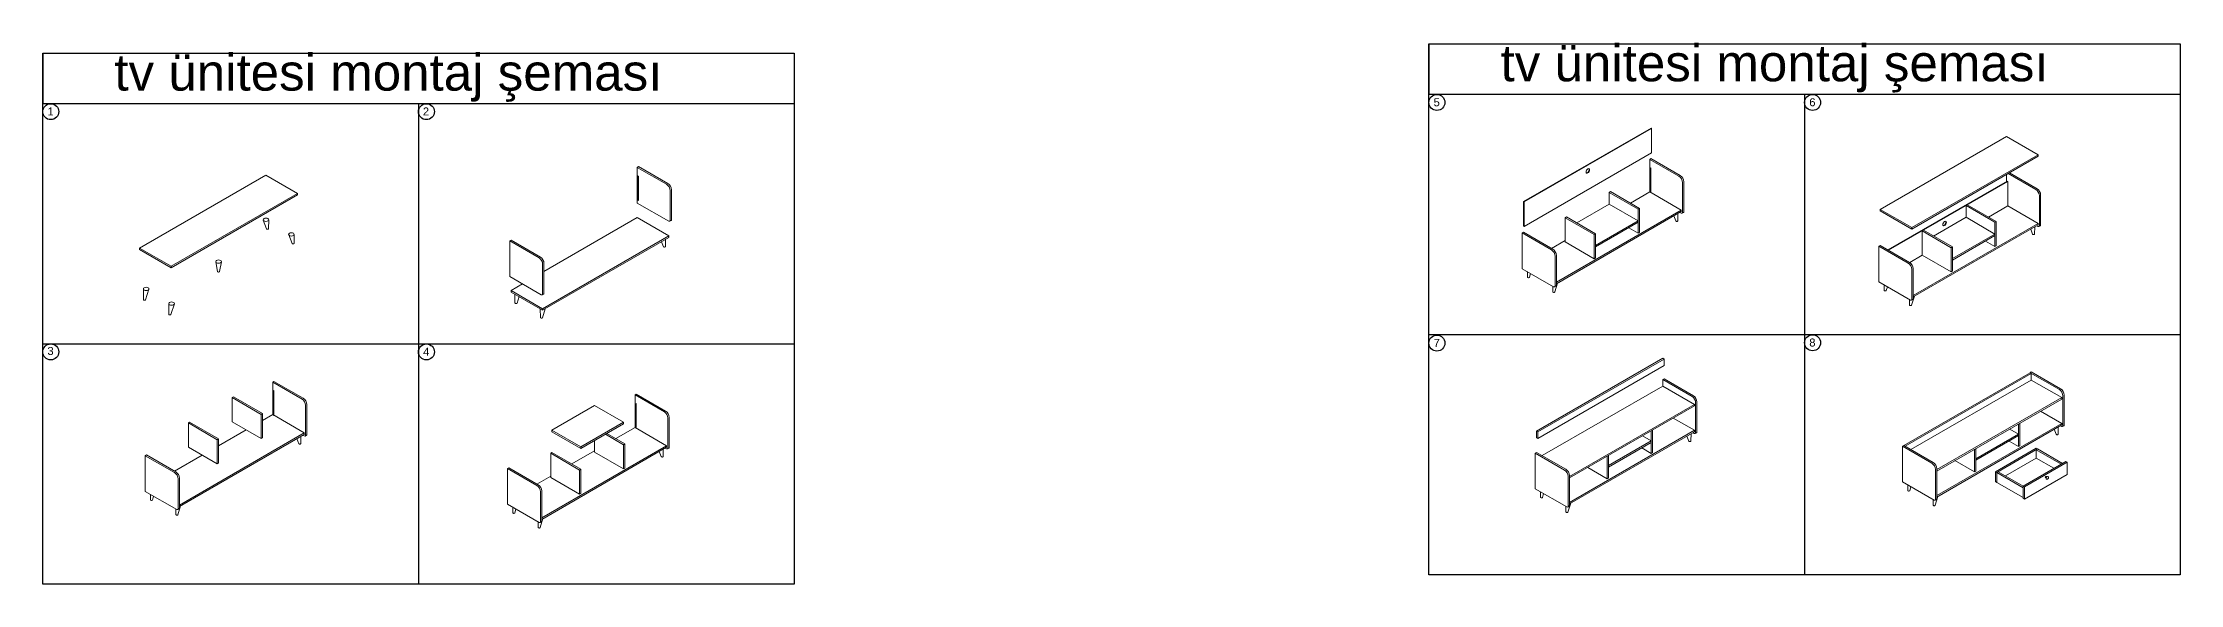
# Model space of a CAD drawing. Header units: millimetres. Extents: x -4511 to 52623, y -18923 to -12459.
# Drawn here: x 31250 to 39699, y -14600 to -12459 of the extents above; entities that cross this region are included whole.
import ezdxf

# ---------------------------------------------------------------- set-up
doc = ezdxf.new("R2010")
doc.units = ezdxf.units.MM
doc.styles.get("Standard").update_dxf_attribs({"font": 'arial.ttf'})

msp = doc.modelspace()

# ---------------------------------------------------------------- linework, layer by layer
for p, q in [((31250, -12500), (34220, -12500)), ((31250, -14600), (31250, -12500)), ((34220, -12500), (34220, -14600)), ((36729.4, -12463), (39699.4, -12463)), ((36729.4, -14563), (36729.4, -12463)), ((39699.4, -12463), (39699.4, -14563)), ((34220, -14600), (31250, -14600)), ((39699.4, -14563), (36729.4, -14563))]:
    msp.add_line(p, q)
at = {"color": 18, "true_color": 0x000000}
for p, q in [((31250, -12500), (31250, -12700)), ((36729.4, -12463), (36729.4, -12663))]:
    msp.add_line(p, q, dxfattribs=at)
at = {"color": 7, "true_color": 0xffffff}
for p, q in [((36729.4, -12663), (39699.4, -12663)), ((38214.4, -12663), (38214.4, -14563)), ((31250, -12700), (34220, -12700)), ((32735, -12700), (32735, -14600)), ((31250, -13650), (34220, -13650)), ((36729.4, -13613), (39699.4, -13613))]:
    msp.add_line(p, q, dxfattribs=at)
at = {"color": 0, "linetype": 'Continuous', "lineweight": 0, "extrusion": (0, 0.816497, 0.57735)}
for p, q in [((37607.4, -12796.5), (37103.4, -13087.5)), ((37105.7, -13088.8), (37609.7, -12797.8)), ((37607.4, -12796.5), (37609.7, -12797.8)), ((37609.7, -12797.8), (37609.7, -12894.4)), ((38513.4, -13117.9), (39012.4, -12829.9)), ((39012.4, -12829.9), (39137.4, -12902.1)), ((37105.7, -13185.4), (37609.7, -12894.4)), ((37602.1, -12920.3), (37607.2, -12917.3)), ((37718, -12987.2), (37602.1, -12920.3)), ((37602.1, -12920.3), (37602.1, -13049)), ((37607.2, -12917.3), (37723.1, -12984.3)), ((39137.4, -12902.1), (38638.4, -13190.1)), ((38638.4, -13196), (39137.4, -12907.9)), ((39137.4, -12902.1), (39137.4, -12907.9)), ((31632.9, -13270.8), (32131.9, -12982.8)), ((32131.9, -12982.8), (32256.9, -13054.9)), ((33600, -12951.8), (33605.1, -12948.8)), ((33716, -13018.7), (33600, -12951.8)), ((33600, -12951.8), (33600, -13092.9)), ((33602.9, -12985.4), (33605.1, -12986.7)), ((33602.9, -13082.1), (33602.9, -12985.4)), ((33605.1, -12948.8), (33721.1, -13015.8)), ((33605.1, -12986.7), (33605.1, -13083.4)), ((37604.9, -12953.9), (37607.2, -12955.2)), ((37604.9, -13050.6), (37604.9, -12953.9)), ((37607.2, -12955.2), (37607.2, -13051.9)), ((37732.2, -13011.7), (37732.2, -13130)), ((37737.3, -13008.8), (37737.3, -13127)), ((39015.2, -13006.1), (38544, -13278.2)), ((38546.2, -13279.5), (39017.5, -13007.4)), ((39012.4, -12980.1), (39012.4, -13007.8)), ((39015.2, -13006.1), (39017.5, -13007.4)), ((39017.5, -13007.4), (39017.5, -13104.1)), ((39128.3, -13039.4), (39019, -12976.3)), ((39024.1, -12973.4), (39133.4, -13036.5)), ((32256.9, -13054.9), (31757.9, -13343)), ((31757.9, -13348.9), (32256.9, -13060.8)), ((32256.9, -13054.9), (32256.9, -13060.8)), ((33600, -13092.9), (33724.5, -13164.7)), ((33605.1, -13080.8), (33602.9, -13082.1)), ((33605.1, -13083.4), (33602.9, -13082.1)), ((33730.1, -13043.2), (33730.1, -13161.5)), ((33735.2, -13040.3), (33735.2, -13158.5)), ((37105.7, -13088.8), (37103.4, -13087.5)), ((37103.4, -13087.5), (37103.4, -13184.1)), ((37105.7, -13185.4), (37105.7, -13088.8)), ((37447.3, -13047.8), (37442.3, -13050.8)), ((37442.3, -13050.8), (37556.8, -13116.9)), ((37442.3, -13050.8), (37442.3, -13097.1)), ((37561.9, -13114), (37447.3, -13047.8)), ((37525.7, -13093.1), (37602.1, -13049)), ((37602.1, -13049), (37727.1, -13121.1)), ((37607.2, -13049.3), (37604.9, -13050.6)), ((37607.2, -13051.9), (37604.9, -13050.6)), ((39142.5, -13063.9), (39142.5, -13182.2)), ((39147.6, -13061), (39147.6, -13179.2)), ((32134.9, -13195), (32121.7, -13160.3)), ((32143.4, -13159), (32142.8, -13194.5)), ((33231.2, -13363.7), (33600, -13150.7)), ((33600, -13150.7), (33725, -13222.9)), ((33728.5, -13165.1), (33733.6, -13162.2)), ((37727.1, -13121.1), (37233.2, -13406.3)), ((37233.2, -13412.1), (37727.1, -13127)), ((37268.6, -13151), (37273.7, -13148.1)), ((37383.1, -13217.2), (37268.6, -13151)), ((37268.6, -13151), (37268.6, -13246.7)), ((37273.7, -13148.1), (37388.2, -13214.2)), ((37313.8, -13171.3), (37442.3, -13097.1)), ((37556.8, -13163.3), (37388.2, -13260.6)), ((37388.2, -13266.5), (37556.8, -13169.1)), ((37442.3, -13097.1), (37556.8, -13163.3)), ((37556.8, -13116.9), (37561.9, -13114)), ((37556.8, -13116.9), (37556.8, -13212.6)), ((37556.8, -13163.3), (37556.8, -13169.1)), ((37561.9, -13114), (37561.9, -13209.6)), ((37705.5, -13163.8), (37697.9, -13143.9)), ((37713.9, -13134.6), (37713.4, -13163.4)), ((37721.4, -13130.3), (37726.5, -13133.2)), ((37727.1, -13121.1), (37727.1, -13127)), ((37730.5, -13133.6), (37735.6, -13130.7)), ((38638.4, -13190.1), (38513.4, -13117.9)), ((38513.4, -13117.9), (38513.4, -13123.8)), ((38513.4, -13123.8), (38638.4, -13196)), ((39137.4, -13173.4), (38643.5, -13458.5)), ((38643.5, -13464.4), (39137.4, -13179.2)), ((38724.1, -13223.5), (38852.6, -13149.3)), ((38857.6, -13100), (38852.6, -13103)), ((38852.6, -13103), (38967.1, -13169.1)), ((38852.6, -13103), (38852.6, -13149.3)), ((38852.6, -13149.3), (38967.1, -13215.5)), ((38972.2, -13166.2), (38857.6, -13100)), ((38941.1, -13148.2), (39017.5, -13104.1)), ((38967.1, -13169.1), (38972.2, -13166.2)), ((38967.1, -13169.1), (38967.1, -13264.8)), ((38972.2, -13166.2), (38972.2, -13261.9)), ((39017.5, -13104.1), (39137.4, -13173.4)), ((39137.4, -13173.4), (39137.4, -13179.2)), ((32235.3, -13252.9), (32222.1, -13218.3)), ((32243.8, -13217), (32243.2, -13252.5)), ((33101.1, -13239.8), (33096, -13242.8)), ((33096, -13242.8), (33212, -13309.7)), ((33096, -13242.8), (33096, -13383.9)), ((33217.1, -13306.8), (33101.1, -13239.8)), ((33725, -13222.9), (33226.1, -13511)), ((33226.1, -13516.9), (33725, -13228.8)), ((33703.5, -13265.6), (33695.8, -13245.7)), ((33711.9, -13236.4), (33711.4, -13265.2)), ((33725, -13222.9), (33725, -13228.8)), ((37103.1, -13208.3), (37098, -13211.3)), ((37098, -13211.3), (37214, -13278.2)), ((37098, -13211.3), (37098, -13352.4)), ((37219.1, -13275.3), (37103.1, -13208.3)), ((37103.4, -13184.1), (37105.7, -13185.4)), ((37214.6, -13272.7), (37268.6, -13241.5)), ((37268.6, -13246.7), (37383.1, -13312.9)), ((37388.2, -13214.2), (37383.1, -13217.2)), ((37383.1, -13217.2), (37383.1, -13312.9)), ((37388.2, -13214.2), (37388.2, -13309.9)), ((37388.2, -13260.6), (37388.2, -13266.5)), ((37556.8, -13212.6), (37519.2, -13190.9)), ((37561.9, -13209.6), (37556.8, -13212.6)), ((38513.4, -13260.6), (38508.3, -13263.5)), ((38508.3, -13263.5), (38624.3, -13330.4)), ((38508.3, -13263.5), (38508.3, -13404.6)), ((38629.4, -13327.5), (38513.4, -13260.6)), ((38638.4, -13190.1), (38638.4, -13196)), ((38678.9, -13203.2), (38684, -13200.3)), ((38793.4, -13269.4), (38678.9, -13203.2)), ((38678.9, -13203.2), (38678.9, -13298.9)), ((38684, -13200.3), (38798.5, -13266.4)), ((38967.1, -13215.5), (38798.5, -13312.8)), ((38798.5, -13318.7), (38967.1, -13221.4)), ((38967.1, -13264.8), (38929.5, -13243.1)), ((38967.1, -13215.5), (38967.1, -13221.4)), ((38972.2, -13261.9), (38967.1, -13264.8)), ((39115.8, -13216.1), (39108.2, -13196.1)), ((39124.2, -13186.8), (39123.7, -13215.6)), ((39131.7, -13182.5), (39136.8, -13185.4)), ((39140.8, -13185.8), (39145.9, -13182.9)), ((31757.9, -13343), (31632.9, -13270.8)), ((31632.9, -13270.8), (31632.9, -13276.7)), ((31632.9, -13276.7), (31757.9, -13348.9)), ((31757.9, -13343), (31757.9, -13348.9)), ((31941.2, -13363.6), (31934.2, -13324.9)), ((31949.2, -13363.6), (31956.1, -13324.9)), ((33226.1, -13334.2), (33226.1, -13452.5)), ((33231.2, -13331.3), (33231.2, -13449.5)), ((37228.1, -13302.7), (37228.1, -13421)), ((37233.2, -13299.8), (37233.2, -13418)), ((37383.1, -13312.9), (37388.2, -13309.9)), ((38629.9, -13327.8), (38679.5, -13299.3)), ((38678.9, -13298.9), (38793.4, -13365.1)), ((38798.5, -13266.4), (38793.4, -13269.4)), ((38793.4, -13269.4), (38793.4, -13365.1)), ((38798.5, -13266.4), (38798.5, -13362.1)), ((38798.5, -13312.8), (38798.5, -13318.7)), ((31648.6, -13475.2), (31647.9, -13432.4)), ((31669.8, -13433.5), (31656.5, -13475.6)), ((33220.5, -13455.7), (33096, -13383.9)), ((33101.1, -13438.8), (33146.1, -13412.8)), ((37222.5, -13424.2), (37098, -13352.4)), ((37118.8, -13386.1), (37118.5, -13364.2)), ((37131.4, -13371.6), (37126.7, -13386.5)), ((37219.2, -13444.1), (37218.9, -13422.1)), ((37226.5, -13424.6), (37231.6, -13421.7)), ((37238.2, -13409.3), (37227.1, -13444.5)), ((38632.8, -13476.4), (38508.3, -13404.6)), ((38529.1, -13438.3), (38528.8, -13416.4)), ((38541.7, -13423.8), (38537, -13438.7)), ((38638.4, -13354.9), (38638.4, -13473.2)), ((38643.5, -13352), (38643.5, -13470.2)), ((38793.4, -13365.1), (38798.5, -13362.1)), ((31749, -13533.2), (31748.4, -13490.3)), ((31770.2, -13491.4), (31756.9, -13533.6)), ((33226.1, -13511), (33101.1, -13438.8)), ((33101.1, -13438.8), (33101.1, -13444.7)), ((33101.1, -13444.7), (33226.1, -13516.9)), ((33116.7, -13487.9), (33116.2, -13453.4)), ((33132.7, -13462.9), (33124.7, -13488.3)), ((33217.2, -13545.9), (33216.6, -13511.4)), ((33224.5, -13456.1), (33229.5, -13453.2)), ((33236.2, -13511.1), (33225.1, -13546.3)), ((33226.1, -13511), (33226.1, -13516.9)), ((38629.5, -13496.3), (38629.2, -13474.3)), ((38636.8, -13476.8), (38641.9, -13473.9)), ((38648.5, -13461.5), (38637.4, -13496.7)), ((37154.7, -13994.8), (37653.7, -13706.7)), ((37658.8, -13709.6), (37159.8, -13997.7)), ((37159.8, -14023.8), (37658.8, -13735.8)), ((37653.7, -13706.7), (37658.8, -13709.6)), ((37658.8, -13735.8), (37658.8, -13709.6)), ((38606.7, -14051.6), (39105.6, -13763.6)), ((39110.7, -13766.5), (38611.8, -14054.6)), ((39105.6, -13763.6), (39110.7, -13760.6)), ((39105.6, -13763.6), (39110.7, -13766.5)), ((39221.6, -13830.5), (39105.6, -13763.6)), ((39110.7, -13760.6), (39226.7, -13827.6)), ((39110.7, -13792.7), (39110.7, -13766.5)), ((32158.9, -13800.8), (32164, -13797.8)), ((32274.9, -13867.7), (32158.9, -13800.8)), ((32158.9, -13800.8), (32158.9, -13929.5)), ((32161.8, -13834.4), (32164, -13835.7)), ((32161.8, -13931.1), (32161.8, -13834.4)), ((32164, -13797.8), (32280, -13864.8)), ((32164, -13835.7), (32164, -13932.4)), ((33591.2, -13851.6), (33596.3, -13848.7)), ((33707.2, -13918.6), (33591.2, -13851.6)), ((33591.2, -13851.6), (33591.2, -13980.3)), ((33596.3, -13848.7), (33712.3, -13915.6)), ((37177.4, -14091.6), (37653.7, -13816.6)), ((37653.7, -13790.5), (37658.8, -13787.5)), ((37769.6, -13857.4), (37653.7, -13790.5)), ((37653.7, -13790.5), (37653.7, -13816.6)), ((37653.7, -13816.6), (37778.7, -13888.8)), ((37658.8, -13787.5), (37774.7, -13854.5)), ((38634.4, -14067.7), (39110.7, -13792.7)), ((39110.7, -13792.7), (39230.7, -13861.9)), ((39235.7, -13855), (39235.7, -13973.3)), ((39240.8, -13852.1), (39240.8, -13970.3)), ((32004.2, -13859.3), (31999.1, -13862.2)), ((31999.1, -13862.2), (32113.7, -13928.3)), ((31999.1, -13862.2), (31999.1, -13957.9)), ((32118.8, -13925.4), (32004.2, -13859.3)), ((32113.7, -13928.3), (32118.8, -13925.4)), ((32113.7, -13928.3), (32113.7, -14024)), ((32118.8, -13925.4), (32118.8, -14021.1)), ((32118.8, -13952.6), (32158.9, -13929.5)), ((32158.9, -13929.5), (32284, -14001.6)), ((32164, -13929.8), (32161.8, -13931.1)), ((32164, -13932.4), (32161.8, -13931.1)), ((32289, -13892.2), (32289, -14010.5)), ((32294.1, -13889.3), (32294.1, -14007.5)), ((33262.9, -13990.9), (33431.4, -13893.6)), ((33431.4, -13893.6), (33546, -13959.7)), ((33594.1, -13885.2), (33596.3, -13886.6)), ((33594.1, -13981.9), (33594.1, -13885.2)), ((33596.3, -13886.6), (33596.3, -13983.2)), ((33726.4, -13940.1), (33726.4, -14058.3)), ((37778.7, -13888.8), (37284.8, -14173.9)), ((37284.8, -14179.8), (37778.7, -13894.7)), ((37778.7, -13888.8), (37778.7, -13894.7)), ((37783.8, -13881.9), (37783.8, -14000.2)), ((37788.9, -13879), (37788.9, -13997.2)), ((39230.7, -13861.9), (38736.8, -14147)), ((38736.8, -14152.9), (39230.7, -13867.8)), ((39146.9, -13916.1), (39230.7, -13964.4)), ((39230.7, -13861.9), (39230.7, -13867.8)), ((32284, -14001.6), (31790.1, -14286.8)), ((31790.1, -14292.6), (32284, -14007.5)), ((31825.5, -13962.5), (31830.6, -13959.5)), ((31940, -14028.6), (31825.5, -13962.5)), ((31825.5, -13962.5), (31825.5, -14058.2)), ((31830.6, -13959.5), (31945.1, -14025.7)), ((31945.1, -14025.7), (31940, -14028.6)), ((31945.1, -14052.9), (32054.4, -13989.8)), ((31945.1, -14025.7), (31945.1, -14121.4)), ((32113.7, -14024), (31999.1, -13957.9)), ((32118.8, -14021.1), (32113.7, -14024)), ((32262.4, -14044.3), (32254.8, -14024.4)), ((32270.8, -14015.1), (32270.3, -14043.9)), ((32278.3, -14010.8), (32283.4, -14013.7)), ((32284, -14001.6), (32284, -14007.5)), ((32287.4, -14014.1), (32292.5, -14011.2)), ((33377.4, -14057), (33262.9, -13990.9)), ((33262.9, -13990.9), (33262.9, -13996.8)), ((33262.9, -13996.8), (33377.4, -14062.9)), ((33546, -13959.7), (33377.4, -14057)), ((33377.4, -14062.9), (33546, -13965.6)), ((33474.4, -14006.9), (33546, -14048.2)), ((33551.1, -14045.3), (33479.5, -14004)), ((33514.9, -14024.4), (33591.2, -13980.3)), ((33546, -13959.7), (33546, -13965.6)), ((33591.2, -13980.3), (33716.3, -14052.5)), ((33596.3, -13980.6), (33594.1, -13981.9)), ((33596.3, -13983.2), (33594.1, -13981.9)), ((33721.3, -13943.1), (33721.3, -14061.3)), ((37159.8, -13997.7), (37154.7, -13994.8)), ((37154.7, -14020.9), (37154.7, -13994.8)), ((37154.7, -14020.9), (37159.8, -14023.8)), ((37159.8, -14023.8), (37159.8, -13997.7)), ((37778.7, -13991.3), (37284.8, -14276.5)), ((37284.8, -14282.3), (37778.7, -13997.2)), ((37573.3, -14013.2), (37608.4, -14033.5)), ((37608.4, -13993), (37608.4, -14082.8)), ((37613.5, -13990), (37613.5, -14079.8)), ((37695, -13943), (37778.7, -13991.3)), ((37757.1, -14034), (37749.5, -14014.1)), ((37765.5, -14004.8), (37765, -14033.6)), ((37773, -14000.5), (37778.1, -14003.4)), ((37778.7, -13991.3), (37778.7, -13997.2)), ((37782.1, -14003.8), (37787.2, -14000.9)), ((39230.7, -13964.4), (38736.8, -14249.6)), ((38736.8, -14255.4), (39230.7, -13970.3)), ((39060.4, -14006.6), (38891.8, -14103.9)), ((38891.8, -14109.8), (39060.4, -14012.5)), ((39025.3, -13986.3), (39060.4, -14006.6)), ((39060.4, -13966.1), (39060.4, -14055.9)), ((39060.4, -14006.6), (39060.4, -14012.5)), ((39065.5, -13963.1), (39065.5, -14053)), ((39209.1, -14007.2), (39201.5, -13987.2)), ((39217.5, -13977.9), (39217, -14006.7)), ((39225, -13973.6), (39230.1, -13976.5)), ((39230.7, -13964.4), (39230.7, -13970.3)), ((39234.1, -13976.9), (39239.2, -13974)), ((31660, -14088.8), (31654.9, -14091.8)), ((31654.9, -14091.8), (31770.9, -14158.7)), ((31654.9, -14091.8), (31654.9, -14232.9)), ((31776, -14155.8), (31660, -14088.8)), ((31771.4, -14153.2), (31880.7, -14090.1)), ((31825.5, -14058.2), (31940, -14124.3)), ((31940, -14028.6), (31940, -14124.3)), ((33716.3, -14052.5), (33222.4, -14337.6)), ((33222.4, -14343.5), (33716.3, -14058.3)), ((33257.8, -14082.4), (33262.9, -14079.4)), ((33372.3, -14148.5), (33257.8, -14082.4)), ((33257.8, -14082.4), (33257.8, -14178)), ((33262.9, -14079.4), (33377.4, -14145.5)), ((33341.2, -14124.6), (33431.4, -14072.6)), ((33377.4, -14057), (33377.4, -14062.9)), ((33431.4, -14031.7), (33431.4, -14077.8)), ((33546, -14143.9), (33431.4, -14077.8)), ((33546, -14048.2), (33551.1, -14045.3)), ((33546, -14048.2), (33546, -14143.9)), ((33551.1, -14045.3), (33551.1, -14141)), ((33694.7, -14095.2), (33687.1, -14075.2)), ((33703.1, -14065.9), (33702.6, -14094.7)), ((33710.6, -14061.6), (33715.7, -14064.6)), ((33716.3, -14052.5), (33716.3, -14058.3)), ((33719.7, -14064.9), (33724.8, -14062)), ((37154.7, -14078.5), (37149.6, -14081.5)), ((37149.6, -14081.5), (37265.6, -14148.4)), ((37149.6, -14081.5), (37149.6, -14222.6)), ((37270.7, -14145.5), (37154.7, -14078.5)), ((37434.7, -14093.2), (37434.7, -14183)), ((37608.4, -14033.5), (37439.8, -14130.8)), ((37439.8, -14136.7), (37608.4, -14039.3)), ((37439.8, -14090.3), (37439.8, -14180.1)), ((37608.4, -14082.8), (37570.8, -14061.1)), ((37608.4, -14033.5), (37608.4, -14039.3)), ((37613.5, -14079.8), (37608.4, -14082.8)), ((38606.7, -14051.6), (38601.6, -14054.6)), ((38601.6, -14054.6), (38717.6, -14121.5)), ((38601.6, -14054.6), (38601.6, -14195.7)), ((38611.8, -14054.6), (38606.7, -14051.6)), ((38722.7, -14118.6), (38606.7, -14051.6)), ((38886.7, -14066.3), (38886.7, -14156.2)), ((38891.8, -14063.4), (38891.8, -14153.2)), ((38891.8, -14103.9), (38891.8, -14109.8)), ((38969.1, -14155.1), (39130, -14062.2)), ((39135.1, -14065.1), (38974.2, -14158.1)), ((39008.1, -14171.8), (39130, -14101.4)), ((39060.4, -14055.9), (39022.8, -14034.2)), ((39065.5, -14053), (39060.4, -14055.9)), ((39130, -14062.2), (39135.1, -14065.1)), ((39130, -14068.1), (39135.1, -14065.1)), ((39130, -14068.1), (39130, -14101.4)), ((39228.4, -14124.9), (39130, -14068.1)), ((39130, -14101.4), (39199.6, -14141.6)), ((39135.1, -14065.1), (39233.5, -14122)), ((31785, -14183.2), (31785, -14301.5)), ((31790.1, -14180.3), (31790.1, -14298.5)), ((31940, -14124.3), (31945.1, -14121.4)), ((33092.3, -14139.7), (33087.2, -14142.6)), ((33087.2, -14142.6), (33203.2, -14209.6)), ((33087.2, -14142.6), (33087.2, -14283.7)), ((33208.3, -14206.6), (33092.3, -14139.7)), ((33203.7, -14204), (33257.8, -14172.8)), ((33257.8, -14178), (33372.3, -14244.2)), ((33377.4, -14145.5), (33372.3, -14148.5)), ((33372.3, -14148.5), (33372.3, -14244.2)), ((33377.4, -14145.5), (33377.4, -14241.2)), ((33551.1, -14141), (33546, -14143.9)), ((37279.7, -14172.9), (37279.7, -14291.2)), ((37284.8, -14170), (37284.8, -14288.2)), ((37357, -14138.1), (37434.7, -14183)), ((37434.7, -14183), (37439.8, -14180.1)), ((37439.8, -14130.8), (37439.8, -14136.7)), ((38731.7, -14146), (38731.7, -14264.3)), ((38736.8, -14143.1), (38736.8, -14261.3)), ((38808.9, -14111.3), (38886.7, -14156.2)), ((38886.7, -14156.2), (38891.8, -14153.2)), ((38974.2, -14158.1), (38969.1, -14155.1)), ((38969.1, -14155.1), (38969.1, -14194.3)), ((38969.1, -14194.3), (38974.2, -14197.3)), ((38974.2, -14158.1), (38979.2, -14155.1)), ((38974.2, -14158.1), (38974.2, -14197.3)), ((38974.2, -14158.1), (38974.2, -14197.3)), ((39078.3, -14218.2), (38974.2, -14158.1)), ((38979.2, -14155.1), (39078.3, -14212.3)), ((39246.9, -14114.3), (39078.3, -14211.6)), ((39083.4, -14214.5), (39252, -14117.2)), ((39252, -14166.5), (39083.4, -14263.8)), ((39170.3, -14184.1), (39171.5, -14184.8)), ((39176.3, -14173.7), (39177.5, -14174.4)), ((39252, -14117.2), (39246.9, -14114.3)), ((39252, -14166.5), (39252, -14117.2)), ((31779.4, -14304.7), (31654.9, -14232.9)), ((31675.7, -14266.6), (31675.3, -14244.7)), ((31688.3, -14252.1), (31683.6, -14267)), ((33217.3, -14234.1), (33217.3, -14352.3)), ((33222.4, -14231.1), (33222.4, -14349.3)), ((33372.3, -14244.2), (33377.4, -14241.2)), ((37274.1, -14294.4), (37149.6, -14222.6)), ((37170.4, -14256.3), (37170.1, -14234.4)), ((37183, -14241.8), (37178.3, -14256.7)), ((37289.8, -14279.5), (37278.7, -14314.7)), ((38726.1, -14267.5), (38601.6, -14195.7)), ((38622.4, -14229.4), (38622, -14207.5)), ((38635, -14214.9), (38630.3, -14229.8)), ((38722.8, -14287.4), (38722.4, -14265.4)), ((38730.1, -14267.9), (38735.1, -14265)), ((38741.8, -14252.6), (38730.7, -14287.8)), ((38974.2, -14197.3), (39078.3, -14257.4)), ((39078.3, -14211.6), (39083.4, -14214.5)), ((39078.3, -14260.9), (39078.3, -14211.6)), ((39083.4, -14263.8), (39078.3, -14260.9)), ((39083.4, -14263.8), (39083.4, -14214.5)), ((31776.1, -14324.6), (31775.7, -14302.6)), ((31783.4, -14305.1), (31788.5, -14302.2)), ((31795.1, -14289.8), (31784, -14325)), ((33211.7, -14355.6), (33087.2, -14283.7)), ((33108, -14317.4), (33107.6, -14295.5)), ((33120.6, -14303), (33115.9, -14317.8)), ((33208.4, -14375.4), (33208, -14353.5)), ((33215.7, -14355.9), (33220.8, -14353)), ((33227.4, -14340.6), (33216.3, -14375.8)), ((37270.8, -14314.3), (37270.5, -14292.3)), ((37278.1, -14294.8), (37283.2, -14291.9))]:
    msp.add_line(p, q, dxfattribs=at)
for centre in [(36761.1, -12695.3), (38246.1, -12695.3), (31281.6, -12731.7), (32766.5, -12731.7), (31281.6, -13681.5), (32766.6, -13681.7), (36761.1, -13646.6), (38246.1, -13645.1)]:
    msp.add_circle(centre, 31.6)
at = {"color": 0, "linetype": 'Continuous', "lineweight": 0, "extrusion": (7.95482e-17, 8.22703e-17, -1)}
for centre in [(37357.7, -12966), (38768, -13174.2)]:
    msp.add_ellipse(centre, major_axis=(-5, -8.66), ratio=0.57735, start_param=-5.497787, end_param=0.785398, dxfattribs=at)
at = {"color": 0, "linetype": 'Continuous', "lineweight": 0}
for centre, major_axis, start_param, end_param in [((37355.4, -12964.7), (-5, -8.66), 0.228251, 2.913342), ((37723.1, -13000.6), (-10, 17.3), -2.356194, -0.785398), ((33721.1, -13032.1), (-10, 17.3), -2.356194, -0.785398), ((39133.4, -13052.8), (-10, 17.3), -2.356194, -0.785398), ((33729.6, -13155.3), (4, -6.93), 0, 0.785398), ((37709.4, -13163.4), (-4, 0), 0.216508, 2.356194), ((37709.4, -13163.4), (4, 0), -0.785398, -0.010345), ((37731.6, -13123.8), (4, -6.93), 0, 0.785398), ((38765.7, -13172.9), (-5, -8.66), 0.228251, 2.913342), ((39141.9, -13176), (4, -6.93), 0, 0.785398), ((32138.8, -13194.5), (-4, 0), 0.216508, 2.356194), ((32138.8, -13194.5), (4, 0), -0.785398, -0.010345), ((32239.2, -13252.4), (-4, 0), 0.216508, 2.356194), ((32239.2, -13252.4), (4, 0), -0.785398, -0.010345), ((33707.4, -13265.1), (4, 0), -0.785398, -0.010345), ((39119.7, -13215.6), (-4, 0), 0.216508, 2.356194), ((39119.7, -13215.6), (4, 0), -0.785398, -0.010345), ((33212, -13326.1), (-10, 17.3), -2.356194, -0.785398), ((33707.4, -13265.1), (-4, 0), 0.216508, 2.356194), ((37214, -13294.6), (-10, 17.3), -2.356194, -0.785398), ((38624.3, -13346.8), (-10, 17.3), -2.356194, -0.785398), ((31658.9, -13432.3), (11, 0), -0.785398, 5.497787), ((31945.2, -13363.4), (-4, 0), 0.103303, 0.785398), ((31945.2, -13363.4), (4, 0), -2.356194, -0.103303), ((37222.5, -13417.7), (4, -6.93), -0.785398, 0.785398), ((31759.3, -13490.3), (11, 0), -0.785398, 5.497787), ((33220.5, -13449.2), (4, -6.93), -0.785398, 0.785398), ((38632.8, -13469.9), (4, -6.93), -0.785398, 0.785398), ((37774.7, -13870.8), (-10, 17.3), -2.356194, -0.785398), ((39226.7, -13843.9), (-10, 17.3), -2.356194, -0.785398), ((32280, -13881.1), (-10, 17.3), -2.356194, -0.785398), ((33712.3, -13932), (-10, 17.3), -2.356194, -0.785398), ((32288.5, -14004.3), (4, -6.93), 0, 0.785398), ((37783.2, -13993.9), (4, -6.93), 0, 0.785398), ((39213, -14006.7), (-4, 0), 0.216508, 2.356194), ((39213, -14006.7), (4, 0), -0.785398, -0.010345), ((39235.2, -13967.1), (4, -6.93), 0, 0.785398), ((32266.3, -14043.9), (-4, 0), 0.216508, 2.356194), ((32266.3, -14043.9), (4, 0), -0.785398, -0.010345), ((33698.6, -14094.7), (-4, 0), 0.216508, 2.356194), ((33698.6, -14094.7), (4, 0), -0.785398, -0.010345), ((33720.8, -14055.1), (4, -6.93), 0, 0.785398), ((37761, -14033.5), (-4, 0), 0.216508, 2.356194), ((37761, -14033.5), (4, 0), -0.785398, -0.010345), ((31770.9, -14175.1), (-10, 17.3), -2.356194, -0.785398), ((37265.6, -14164.8), (-10, 17.3), -2.356194, -0.785398), ((38717.6, -14137.9), (-10, 17.3), -2.356194, -0.785398), ((39167.7, -14175.7), (1.2, 2.08), -0.077366, 2.356194), ((39167.7, -14175.7), (-1.2, -2.08), -0.785398, 0.077366), ((39173.3, -14178.9), (3, 5.2), 0, 2.356194), ((39173.3, -14178.9), (-3, -5.2), -0.785398, 0), ((33203.2, -14225.9), (-10, 17.3), -2.356194, -0.785398), ((38726.1, -14261), (4, -6.93), -0.785398, 0.785398), ((31779.4, -14298.2), (4, -6.93), -0.785398, 0.785398), ((33211.7, -14349), (4, -6.93), -0.785398, 0.785398), ((37274.1, -14287.9), (4, -6.93), -0.785398, 0.785398)]:
    msp.add_ellipse(centre, major_axis=major_axis, ratio=0.57735, start_param=start_param, end_param=end_param, dxfattribs=at)
at = {"color": 0, "linetype": 'Continuous', "lineweight": 0, "extrusion": (-5.17926e-17, 3.41963e-17, -1)}
for centre in [(37718, -13003.6), (33716, -13035.1), (39128.3, -13055.8), (33217.1, -13323.1), (37219.1, -13291.6), (38629.4, -13343.8), (39221.6, -13846.9), (32274.9, -13884.1), (33707.2, -13934.9), (37769.6, -13873.8), (31776, -14172.1), (37270.7, -14161.8), (38722.7, -14134.9), (33208.3, -14223)]:
    msp.add_ellipse(centre, major_axis=(10, -17.3), ratio=0.57735, start_param=-2.356194, end_param=-0.785398, dxfattribs=at)
at = {"color": 0, "linetype": 'Continuous', "lineweight": 0, "extrusion": (-5.04052e-17, 5.55112e-17, -1)}
for centre in [(32132.4, -13159), (32232.8, -13216.9)]:
    msp.add_ellipse(centre, major_axis=(-11, 0), ratio=0.57735, start_param=-2.356194, end_param=3.926991, dxfattribs=at)
at = {"color": 0, "linetype": 'Continuous', "lineweight": 0, "extrusion": (4.43555e-17, 8.97074e-17, -1)}
for centre in [(33724.5, -13158.2), (37726.5, -13126.7), (39136.8, -13178.9), (32283.4, -14007.2), (37778.1, -13996.9), (39230.1, -13970), (33715.7, -14058)]:
    msp.add_ellipse(centre, major_axis=(4, -6.93), ratio=0.57735, start_param=-0.785398, end_param=0.785398, dxfattribs=at)
at = {"color": 0, "linetype": 'Continuous', "lineweight": 0, "extrusion": (-5.50816e-17, 5.55112e-17, -1)}
msp.add_ellipse((31945.2, -13324.2), major_axis=(-11, 0), ratio=0.57735, start_param=-0.785398, end_param=5.497787, dxfattribs=at)
at = {"color": 0, "linetype": 'Continuous', "lineweight": 0, "extrusion": (-3.36596e-17, 5.55112e-17, -1)}
for centre in [(37122.8, -13386.1), (37223.2, -13444.1)]:
    msp.add_ellipse(centre, major_axis=(-4, 0), ratio=0.57735, start_param=-2.356194, end_param=-0.00857, dxfattribs=at)
at = {"color": 0, "linetype": 'Continuous', "lineweight": 0, "extrusion": (-3.62815e-17, 2.77556e-16, -1)}
msp.add_ellipse((37122.8, -13386.1), major_axis=(4, 0), ratio=0.57735, start_param=0.17958, end_param=0.785398, dxfattribs=at)
at = {"color": 0, "linetype": 'Continuous', "lineweight": 0, "extrusion": (7.21111e-17, 4.16334e-17, -1)}
for centre in [(37227.6, -13414.8), (33225.5, -13446.3), (38637.9, -13467), (38731.1, -14258.1), (31784.5, -14295.2), (33216.8, -14346.1), (37279.2, -14284.9)]:
    msp.add_ellipse(centre, major_axis=(4, -6.93), ratio=0.57735, start_param=-0.785398, end_param=0, dxfattribs=at)
at = {"color": 0, "linetype": 'Continuous', "lineweight": 0, "extrusion": (7.31306e-17, -1.31083e-29, -1)}
for centre in [(31652.6, -13475.2), (31753, -13533.2)]:
    msp.add_ellipse(centre, major_axis=(-4, 0), ratio=0.57735, start_param=-2.356194, end_param=-0.00857, dxfattribs=at)
at = {"color": 0, "linetype": 'Continuous', "lineweight": 0, "extrusion": (-6.40988e-18, 2.22045e-16, -1)}
for centre in [(31652.6, -13475.2), (31753, -13533.2)]:
    msp.add_ellipse(centre, major_axis=(4, 0), ratio=0.57735, start_param=0.17958, end_param=0.785398, dxfattribs=at)
at = {"color": 0, "linetype": 'Continuous', "lineweight": 0, "extrusion": (-3.78917e-17, 5.55112e-17, -1)}
for centre in [(33120.7, -13487.9), (38533.1, -13438.3), (38633.5, -13496.3), (33221.2, -13545.8), (38626.4, -14229.4), (31780.1, -14324.6), (33112, -14317.4), (37274.8, -14314.3), (38726.8, -14287.4), (33212.4, -14375.4)]:
    msp.add_ellipse(centre, major_axis=(-4, 0), ratio=0.57735, start_param=-2.356194, end_param=-0.00857, dxfattribs=at)
at = {"color": 0, "linetype": 'Continuous', "lineweight": 0, "extrusion": (-6.1921e-17, 2.77556e-16, -1)}
for centre in [(33120.7, -13487.9), (38626.4, -14229.4)]:
    msp.add_ellipse(centre, major_axis=(4, 0), ratio=0.57735, start_param=0.17958, end_param=0.785398, dxfattribs=at)
at = {"color": 0, "linetype": 'Continuous', "lineweight": 0, "extrusion": (6.83309e-17, 2.77556e-16, -1)}
for centre in [(37223.2, -13444.1), (38533.1, -13438.3), (38633.5, -13496.3), (33112, -14317.4), (33212.4, -14375.4)]:
    msp.add_ellipse(centre, major_axis=(4, 0), ratio=0.57735, start_param=0.17958, end_param=0.785398, dxfattribs=at)
at = {"color": 0, "linetype": 'Continuous', "lineweight": 0, "extrusion": (-6.1921e-17, 1.66533e-16, -1)}
for centre in [(33221.2, -13545.8), (38726.8, -14287.4)]:
    msp.add_ellipse(centre, major_axis=(4, 0), ratio=0.57735, start_param=0.17958, end_param=0.785398, dxfattribs=at)
at = {"color": 0, "linetype": 'Continuous', "lineweight": 0, "extrusion": (1.03002e-16, 1.66533e-16, -1)}
for centre in [(31679.7, -14266.6), (37174.4, -14256.3)]:
    msp.add_ellipse(centre, major_axis=(-4, 0), ratio=0.57735, start_param=-2.356194, end_param=-0.00857, dxfattribs=at)
at = {"color": 0, "linetype": 'Continuous', "lineweight": 0, "extrusion": (4.05137e-17, 1.11022e-16, -1)}
for centre in [(31679.7, -14266.6), (37174.4, -14256.3), (31780.1, -14324.6), (37274.8, -14314.3)]:
    msp.add_ellipse(centre, major_axis=(4, 0), ratio=0.57735, start_param=0.17958, end_param=0.785398, dxfattribs=at)
at = {"color": 0, "linetype": 'Continuous', "lineweight": 0}
for points, knots in [([(39166.6, -14177.8), (39167.3, -14178.1), (39167.9, -14178.6), (39168.8, -14179.5), (39169, -14180), (39169.1, -14180.3), (39169.2, -14180.4), (39169.2, -14180.4)], [5.4204216, 5.4204216, 5.4204216, 5.4204216, 5.6855719, 5.6855719, 5.941112, 5.941112, 5.9952008, 5.9952008, 5.9952008, 5.9952008]), ([(39172.5, -14174.6), (39172.5, -14174.6), (39172.5, -14174.6), (39172.2, -14174.6), (39171.9, -14174.7), (39171, -14174.6), (39170.3, -14174.4), (39169.4, -14174), (39169.2, -14173.8), (39169, -14173.6)], [1.8587808, 1.8587808, 1.8587808, 1.8587808, 1.8997427, 1.8997427, 2.0930651, 2.0930651, 2.3347801, 2.3347801, 2.4335601, 2.4335601, 2.4335601, 2.4335601]), ([(39177.5, -14174.4), (39177.8, -14174.6), (39178.1, -14174.8), (39178.5, -14175.5), (39178.7, -14175.9), (39178.8, -14176.8), (39178.9, -14177.4), (39178.7, -14178.5), (39178.6, -14179.1), (39178.2, -14180.3), (39177.9, -14180.9), (39177.3, -14182), (39176.9, -14182.5), (39176.1, -14183.4), (39175.7, -14183.8), (39174.7, -14184.5), (39174.3, -14184.7), (39173.3, -14185.1), (39172.9, -14185.1), (39172.1, -14185), (39171.8, -14184.9), (39171.5, -14184.8)], [2.356194, 2.356194, 2.356194, 2.356194, 2.6398, 2.6398, 2.942999, 2.942999, 3.270261, 3.270261, 3.601539, 3.601539, 3.931008, 3.931008, 4.259626, 4.259626, 4.589131, 4.589131, 4.920426, 4.920426, 5.247301, 5.247301, 5.497787, 5.497787, 5.497787, 5.497787])]:
    msp.add_open_spline(points, degree=3, knots=knots, dxfattribs=at)

# ---------------------------------------------------------------- texts
for s, p in [('1', (31268.5, -12746.8)), ('2', (32752.6, -12746.8)), ('5', (36748, -12710.4)), ('6', (38233, -12710.4)), ('3', (31268.5, -13693.5)), ('4', (32753.5, -13696.8)), ('7', (36748, -13661.7)), ('8', (38233, -13660.2))]:
    msp.add_text(s, height=31.6).set_placement(p)
at = {"color": 18, "true_color": 0x000000, "char_height": 144.577, "attachment_point": 1}
for insert in [(31533.1, -12503.9), (37012.6, -12467)]:
    msp.add_mtext_dynamic_manual_height_columns('tv ünitesi montaj şeması', width=171757.089, gutter_width=722.9, heights=[0], dxfattribs=dict(at, insert=insert))

doc.saveas('drawing.dxf')
